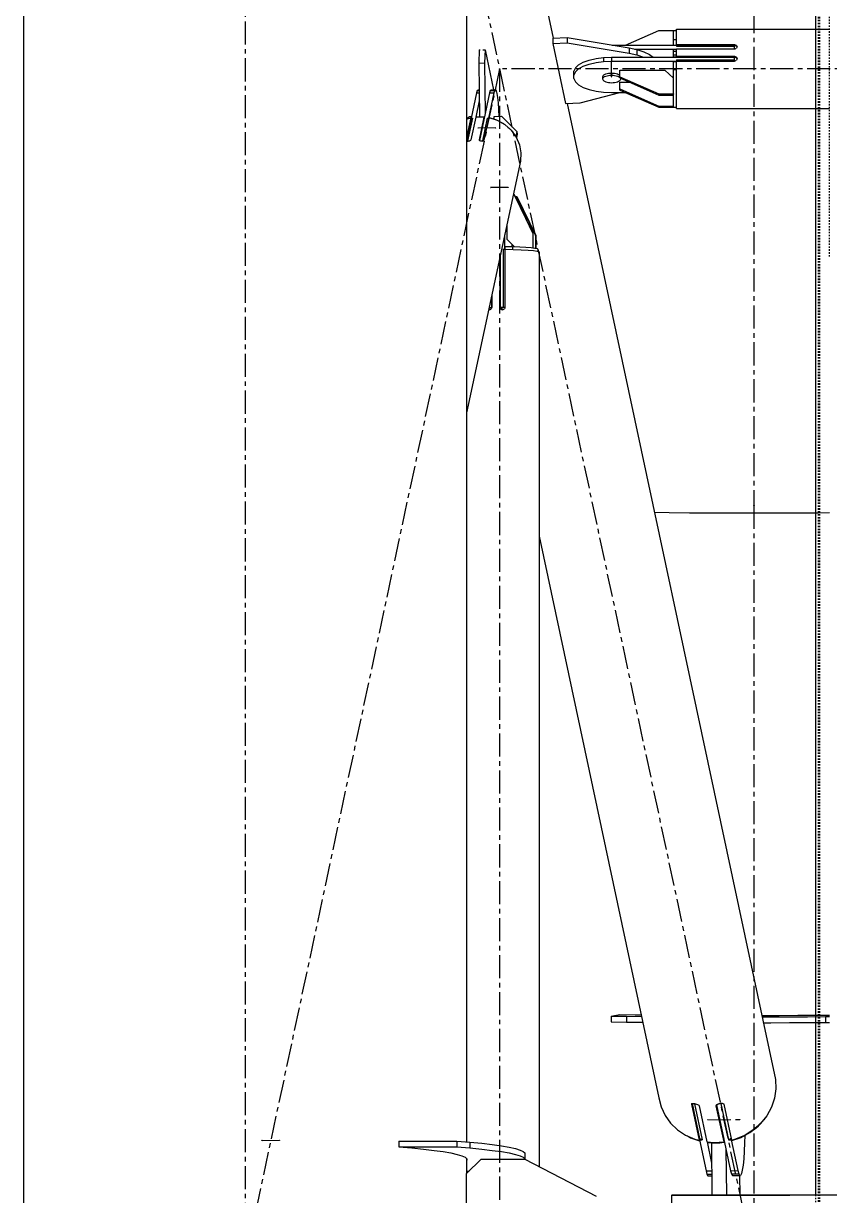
# Model space of a CAD drawing. Header units: millimetres. Extents: x 5143 to 30813, y 232 to 21408.
# Drawn here: x 22823.8 to 23101, y 13302.8 to 13705.9 of the extents above; entities that cross this region are included whole.
import ezdxf

# ---------------------------------------------------------------- set-up
doc = ezdxf.new("R2010")
doc.units = ezdxf.units.MM
doc.header["$LTSCALE"] = 0.25
for name, pattern in [('CENTER', [50.8, 31.75, -6.35, 6.35, -6.35]), ('XKITLINE00', [0]), ('XKITLINE02', [4, 2, -2])]:
    doc.linetypes.add(name, pattern=pattern)

msp = doc.modelspace()

# ---------------------------------------------------------------- linework, layer by layer
at = {"color": 8, "linetype": 'CENTER'}
for p, q in [((23075, 15209.12), (23075, 13540.01)), ((22900, 14354.32), (22900, 12689.51)), ((22900, 14100.27), (23075, 13280.27)), ((23026.03, 13687.55), (23026.03, 13693)), ((22987.5, 13690.27), (22900, 13280.27)), ((22987.5, 13690.27), (22987.5, 12870.27)), ((23342.5, 13690.27), (22987.5, 13690.27)), ((22986.14, 13669.97), (22980.17, 13669.93)), ((22990.48, 13649.52), (22984.51, 13649.48)), ((23075, 13540.01), (23075, 12732.33)), ((23059.15, 13328.82), (23070.1, 13328.89)), ((22905.86, 13321.72), (22911.83, 13321.76))]:
    msp.add_line(p, q, dxfattribs=at)
at = {"color": 8, "linetype": 'XKITLINE00'}
for p, q in [((22823.8, 14354.32), (22823.8, 12689.51)), ((22976.2, 13894.91), (22976.2, 13321.22)), ((22976.2, 13840.31), (23005.96, 13700.84)), ((23030.84, 13698.44), (23042.33, 13703.48)), ((23042.33, 13703.48), (23047.33, 13703.48)), ((23047.33, 13701.93), (23047.33, 13703.48)), ((23047.33, 13703.48), (23048.33, 13703.48)), ((23048.33, 13703.92), (23101, 13703.92)), ((23048.33, 13702.45), (23048.33, 13703.92)), ((23005.8, 13700.84), (23010.78, 13701.02)), ((23005.8, 13700.84), (23005.8, 13699.02)), ((23005.8, 13699.02), (23010.78, 13699.2)), ((23005.8, 13699.02), (23010.21, 13678.37)), ((23010.78, 13701.02), (23010.78, 13699.2)), ((23010.78, 13701.02), (23032.12, 13697.46)), ((23010.78, 13699.2), (23032.12, 13695.64)), ((23047.33, 13698.44), (23047.33, 13701.93)), ((23047.33, 13700.4), (23048.33, 13700.4)), ((23048.33, 13698.44), (23048.33, 13702.45)), ((22980.53, 13696.85), (22980.37, 13692.29)), ((22980.53, 13696.85), (22980.86, 13696.85)), ((22981.82, 13696.86), (22982.53, 13696.86)), ((22982.53, 13696.86), (22982.36, 13692.31)), ((22982.53, 13696.86), (22985.45, 13683.06)), ((23026.25, 13698.44), (23048.33, 13698.44)), ((23032.12, 13697.46), (23032.12, 13695.64)), ((23032.12, 13697.46), (23034.78, 13696.89)), ((23032.12, 13695.64), (23034.78, 13695.07)), ((23033.92, 13697.07), (23048.33, 13697.07)), ((23034.78, 13696.89), (23034.78, 13695.07)), ((23034.78, 13696.89), (23037.14, 13696.14)), ((23034.78, 13695.07), (23037.05, 13694.34)), ((23037.14, 13696.14), (23039.12, 13695.21)), ((23039.12, 13695.21), (23040.4, 13694.34)), ((23047.33, 13695.77), (23047.33, 13697.01)), ((23047.33, 13697.01), (23048.33, 13697.01)), ((23047.33, 13696.4), (23048.33, 13696.4)), ((23047.33, 13694.34), (23047.33, 13695.77)), ((23047.33, 13695.13), (23048.33, 13695.13)), ((23048.33, 13698.61), (23068.33, 13698.61)), ((23048.33, 13698.44), (23048.33, 13698.03)), ((23048.33, 13698.34), (23068.33, 13698.34)), ((23048.33, 13698.33), (23068.33, 13698.33)), ((23048.33, 13698.03), (23068.33, 13698.03)), ((23048.33, 13694.35), (23048.33, 13697.15)), ((23048.33, 13697.15), (23068.33, 13697.15)), ((23068.33, 13698.61), (23068.33, 13698.34)), ((23068.33, 13698.61), (23068.6, 13698.56)), ((23068.33, 13698.34), (23068.6, 13698.31)), ((23068.33, 13697.15), (23068.33, 13698.33)), ((23068.33, 13697.15), (23068.6, 13697.18)), ((23068.6, 13698.56), (23068.83, 13698.47)), ((23068.6, 13698.31), (23068.83, 13698.22)), ((23068.6, 13697.18), (23068.83, 13697.29)), ((23068.83, 13698.22), (23068.87, 13698.19)), ((23068.83, 13697.29), (23069.02, 13697.45)), ((23068.85, 13698.46), (23069.02, 13698.31)), ((23068.87, 13698.19), (23069.02, 13698.06)), ((23069.02, 13698.31), (23069.14, 13698.11)), ((23069.02, 13698.06), (23069.14, 13697.86)), ((23069.14, 13697.65), (23069.02, 13697.45)), ((23069.14, 13698.11), (23069.18, 13697.88)), ((23069.18, 13697.88), (23069.14, 13697.65)), ((23069.14, 13697.86), (23069.16, 13697.76)), ((22980.37, 13692.29), (22982.36, 13692.31)), ((22980.37, 13692.29), (22980.59, 13673.84)), ((22982.36, 13692.31), (22982.57, 13674.89)), ((23013.58, 13690.59), (23014.69, 13691.63)), ((23014.69, 13691.63), (23016.3, 13692.55)), ((23014.69, 13690.26), (23016.3, 13691.18)), ((23016.3, 13692.55), (23018.33, 13693.31)), ((23016.3, 13691.18), (23018.33, 13691.94)), ((23018.33, 13693.31), (23020.71, 13693.87)), ((23018.33, 13691.94), (23020.71, 13692.51)), ((23020.71, 13693.87), (23023.31, 13694.23)), ((23020.71, 13692.51), (23023.31, 13692.86)), ((23023.31, 13694.23), (23026.03, 13694.34)), ((23023.31, 13694.23), (23023.31, 13692.86)), ((23023.31, 13692.86), (23026.03, 13692.98)), ((23026.03, 13694.34), (23026.03, 13692.98)), ((23026.03, 13694.34), (23068.33, 13694.34)), ((23026.03, 13692.98), (23048.33, 13692.98)), ((23047.33, 13694.47), (23048.33, 13694.47)), ((23047.33, 13692.8), (23048.33, 13692.8)), ((23047.33, 13687.4), (23047.33, 13692.8)), ((23048.33, 13694.6), (23068.33, 13694.6)), ((23048.33, 13694.47), (23048.33, 13694.34)), ((23048.33, 13693.39), (23048.33, 13692.98)), ((23048.33, 13693.39), (23068.33, 13693.39)), ((23048.33, 13676.63), (23048.33, 13692.97)), ((23048.33, 13692.97), (23068.33, 13692.97)), ((23068.33, 13694.6), (23068.33, 13694.35)), ((23068.33, 13694.6), (23068.6, 13694.56)), ((23068.33, 13694.35), (23068.6, 13694.31)), ((23068.33, 13694.35), (23068.33, 13694.34)), ((23068.33, 13692.97), (23068.33, 13694.34)), ((23068.33, 13692.97), (23068.6, 13693.03)), ((23068.6, 13694.56), (23068.6, 13694.31)), ((23068.6, 13694.56), (23068.83, 13694.44)), ((23068.6, 13694.31), (23068.83, 13694.19)), ((23068.6, 13693.03), (23068.83, 13693.13)), ((23068.83, 13694.44), (23069.02, 13694.26)), ((23068.83, 13694.19), (23069.02, 13694.01)), ((23068.83, 13693.13), (23069.02, 13693.31)), ((23069.02, 13694.26), (23069.14, 13694.04)), ((23069.02, 13694.01), (23069.14, 13693.79)), ((23069.14, 13693.53), (23069.02, 13693.31)), ((23069.14, 13694.04), (23069.18, 13693.78)), ((23069.14, 13693.79), (23069.16, 13693.66)), ((23069.18, 13693.78), (23069.14, 13693.53)), ((23013.58, 13690.59), (23013.01, 13689.48)), ((23013.01, 13686.98), (23013.01, 13689.48)), ((23013.58, 13689.22), (23013.01, 13688.11)), ((23013.01, 13686.98), (23013.58, 13685.87)), ((23013.58, 13689.22), (23014.69, 13690.26)), ((23022.98, 13687.77), (23022.93, 13687.55)), ((23022.93, 13687.55), (23022.93, 13686.82)), ((23022.98, 13687.04), (23022.93, 13686.82)), ((23022.93, 13686.82), (23022.98, 13686.59)), ((23023.12, 13687.99), (23022.98, 13687.77)), ((23023.12, 13687.26), (23022.98, 13687.04)), ((23023.12, 13687.99), (23023.35, 13688.19)), ((23023.12, 13687.26), (23023.35, 13687.46)), ((23023.35, 13688.19), (23023.66, 13688.37)), ((23023.35, 13687.46), (23023.66, 13687.64)), ((23023.66, 13688.37), (23024.04, 13688.53)), ((23023.66, 13687.64), (23024.04, 13687.8)), ((23024.04, 13688.53), (23024.48, 13688.66)), ((23024.04, 13687.8), (23024.48, 13687.93)), ((23024.48, 13688.66), (23024.97, 13688.75)), ((23024.48, 13687.93), (23024.97, 13688.03)), ((23024.97, 13688.75), (23025.5, 13688.81)), ((23024.97, 13688.03), (23025.5, 13688.08)), ((23025.5, 13688.81), (23026.03, 13688.83)), ((23025.5, 13688.08), (23026.03, 13688.1)), ((23026.03, 13688.83), (23026.57, 13688.81)), ((23026.03, 13688.83), (23026.03, 13688.1)), ((23026.03, 13688.1), (23026.57, 13688.08)), ((23026.57, 13688.81), (23027.1, 13688.75)), ((23026.57, 13688.08), (23027.1, 13688.03)), ((23027.1, 13688.75), (23027.58, 13688.66)), ((23027.1, 13688.03), (23027.58, 13687.93)), ((23027.58, 13688.66), (23028.03, 13688.53)), ((23027.58, 13687.93), (23028.03, 13687.8)), ((23028.03, 13688.53), (23028.41, 13688.37)), ((23028.03, 13687.8), (23028.41, 13687.64)), ((23028.41, 13688.37), (23028.72, 13688.19)), ((23028.41, 13687.64), (23028.72, 13687.46)), ((23028.72, 13688.19), (23028.83, 13688.09)), ((23028.72, 13687.46), (23028.83, 13687.36)), ((23028.83, 13687.14), (23028.83, 13689.83)), ((23028.83, 13689.83), (23044.33, 13689.83)), ((23028.83, 13687.55), (23042.33, 13681.64)), ((23028.83, 13687.14), (23042.33, 13681.22)), ((23029.09, 13687.02), (23029.13, 13686.82)), ((23029.13, 13686.82), (23029.09, 13686.59)), ((23029.13, 13687.01), (23029.13, 13686.82)), ((23044.33, 13689.83), (23047.33, 13687.1)), ((23047.33, 13690.09), (23048.33, 13690.09)), ((23047.33, 13681.66), (23047.33, 13687.4)), ((22979.85, 13682.79), (22979.61, 13681.99)), ((22979.85, 13682.79), (22980.11, 13683.03)), ((22979.85, 13682.79), (22980.49, 13682.8)), ((22980.11, 13683.03), (22980.48, 13683.03)), ((22984.33, 13682.82), (22984.09, 13682.02)), ((22984.33, 13682.82), (22984.59, 13683.06)), ((22984.33, 13682.82), (22985.83, 13682.83)), ((22984.59, 13683.06), (22986.08, 13683.07)), ((22985.83, 13682.83), (22985.59, 13682.03)), ((22985.83, 13682.83), (22986.08, 13683.07)), ((22986.08, 13683.07), (22986.33, 13682.73)), ((22986.33, 13682.73), (22986.58, 13681.84)), ((23013.58, 13685.87), (23014.69, 13684.83)), ((23014.69, 13684.83), (23016.3, 13683.91)), ((23016.3, 13683.91), (23018.33, 13683.15)), ((23018.33, 13683.15), (23020.71, 13682.58)), ((23022.98, 13686.59), (23023.12, 13686.38)), ((23023.12, 13686.38), (23023.35, 13686.17)), ((23023.35, 13686.17), (23023.66, 13685.99)), ((23023.66, 13685.99), (23024.04, 13685.83)), ((23024.04, 13685.83), (23024.48, 13685.7)), ((23024.48, 13685.7), (23024.97, 13685.61)), ((23024.97, 13685.61), (23025.5, 13685.55)), ((23025.5, 13685.55), (23026.03, 13685.53)), ((23026.03, 13685.53), (23026.57, 13685.55)), ((23026.57, 13685.55), (23027.1, 13685.61)), ((23027.1, 13685.61), (23027.58, 13685.7)), ((23027.58, 13685.7), (23028.03, 13685.83)), ((23028.03, 13685.83), (23028.41, 13685.99)), ((23028.41, 13685.99), (23028.72, 13686.17)), ((23028.72, 13686.17), (23028.95, 13686.38)), ((23028.83, 13682.99), (23028.83, 13685.68)), ((23028.83, 13685.68), (23032.16, 13685.68)), ((23028.83, 13683.4), (23042.33, 13677.49)), ((23028.83, 13682.99), (23042.33, 13677.07)), ((23029.09, 13686.59), (23028.95, 13686.38)), ((22979.61, 13681.99), (22977.76, 13673.3)), ((22980.53, 13679.29), (22979.33, 13673.67)), ((22979.61, 13681.99), (22980.5, 13682)), ((22984.09, 13682.02), (22980.6, 13665.66)), ((22985.59, 13682.03), (22983.73, 13673.34)), ((22984.09, 13682.02), (22985.59, 13682.03)), ((22986.58, 13681.84), (22986.81, 13680.43)), ((22986.81, 13680.43), (22987.01, 13678.56)), ((23015.19, 13678.56), (23028.84, 13682.11)), ((23020.71, 13682.58), (23023.31, 13682.23)), ((23023.31, 13682.23), (23026.03, 13682.11)), ((23026.03, 13682.11), (23030.84, 13682.11)), ((23042.33, 13681.64), (23042.33, 13681.22)), ((23042.33, 13681.64), (23047.33, 13681.64)), ((23042.33, 13681.22), (23047.33, 13681.22)), ((23047.33, 13681.66), (23047.33, 13681.64)), ((23047.33, 13681.64), (23047.33, 13681.62)), ((23047.33, 13677.12), (23047.33, 13681.62)), ((22987.01, 13678.56), (22987.17, 13676.31)), ((22987.17, 13676.31), (22987.28, 13673.95)), ((22987.25, 13674.59), (22987.38, 13673.95)), ((23010.21, 13678.37), (23015.19, 13678.56)), ((23010.75, 13678.39), (23082.4, 13342.66)), ((23042.33, 13677.49), (23042.33, 13677.07)), ((23042.33, 13677.49), (23047.33, 13677.49)), ((23042.33, 13677.07), (23047.33, 13677.07)), ((23047.33, 13677.12), (23047.33, 13677.09)), ((23047.33, 13677.09), (23047.33, 13677.07)), ((23047.33, 13677.07), (23048.33, 13677.07)), ((23048.33, 13676.63), (23101, 13676.63)), ((22976.2, 13673.17), (22977.22, 13673.89)), ((22977.65, 13673.47), (22976.2, 13666.65)), ((22976.2, 13672.98), (22977.65, 13673.47)), ((22977.77, 13673.06), (22976.2, 13665.68)), ((22977.68, 13672.89), (22976.2, 13665.94)), ((22978.21, 13673.3), (22976.54, 13665.5)), ((22977.22, 13673.89), (22977.88, 13673.89)), ((22977.65, 13673.45), (22977.75, 13673.48)), ((22977.65, 13673.47), (22977.68, 13672.89)), ((22979.33, 13673.67), (22977.67, 13665.87)), ((22977.75, 13673.48), (22977.67, 13673.09)), ((22977.67, 13673.09), (22977.69, 13672.67)), ((22977.75, 13673.48), (22977.76, 13673.3)), ((22977.76, 13673.3), (22978.21, 13673.3)), ((22977.76, 13673.3), (22977.77, 13673.06)), ((22977.77, 13673.06), (22978.21, 13673.3)), ((22979.33, 13673.67), (22980.72, 13673.82)), ((22979.43, 13673.77), (22979.41, 13673.68)), ((22979.43, 13673.77), (22980.12, 13673.82)), ((22980.12, 13673.82), (22980.11, 13673.75)), ((22980.12, 13673.82), (22980.82, 13673.84)), ((22982.12, 13673.69), (22980.46, 13665.89)), ((22982.15, 13673.13), (22980.56, 13665.7)), ((22980.72, 13673.82), (22982.12, 13673.69)), ((22980.82, 13673.84), (22981.52, 13673.83)), ((22981.52, 13673.83), (22981.5, 13673.75)), ((22981.52, 13673.83), (22982.22, 13673.79)), ((22983.28, 13673.33), (22981.62, 13665.53)), ((22982.12, 13673.69), (22982.15, 13673.13)), ((22982.22, 13673.79), (22982.14, 13673.4)), ((22982.14, 13673.4), (22982.16, 13672.94)), ((22983.82, 13673.51), (22982.16, 13665.71)), ((22982.22, 13673.79), (22982.24, 13673.33)), ((22983.28, 13673.33), (22983.73, 13673.34)), ((22983.28, 13673.33), (22983.74, 13673.1)), ((22983.73, 13673.34), (22983.74, 13673.12)), ((22983.82, 13673.51), (22986.68, 13672.62)), ((22983.92, 13673.53), (22983.91, 13673.48)), ((22983.92, 13673.53), (22986.51, 13672.71)), ((22985.68, 13673.94), (22985.48, 13673.04)), ((22985.68, 13673.94), (22988.17, 13673.96)), ((22986.51, 13672.71), (22986.5, 13672.67)), ((22986.51, 13672.71), (22988.89, 13671.43)), ((22986.68, 13672.62), (22989.32, 13671.14)), ((22988.17, 13673.96), (22993.52, 13668.74)), ((22988.89, 13671.43), (22989.08, 13671.27)), ((22989.32, 13671.14), (22991.57, 13669.16)), ((22990.38, 13670.21), (22990.94, 13669.74)), ((22990.94, 13669.74), (22991.04, 13669.62)), ((22991.57, 13669.16), (22993.29, 13666.79)), ((22993.52, 13668.74), (22993.14, 13667)), ((22993.29, 13666.79), (22994.42, 13664.14)), ((22993.56, 13667.82), (22993.32, 13666.72)), ((22993.52, 13668.74), (22993.56, 13667.82)), ((22976.2, 13665.48), (22976.28, 13665.45)), ((22976.28, 13665.45), (22976.5, 13665.43)), ((22976.43, 13665.44), (22976.54, 13665.5)), ((22976.5, 13665.43), (22976.76, 13665.44)), ((22976.54, 13665.5), (22977.07, 13665.5)), ((22976.76, 13665.44), (22977.02, 13665.49)), ((22977.02, 13665.49), (22977.27, 13665.56)), ((22977.27, 13665.56), (22977.47, 13665.66)), ((22977.47, 13665.66), (22977.61, 13665.76)), ((22977.67, 13665.87), (22977.61, 13665.76)), ((22980.46, 13665.89), (22980.48, 13665.78)), ((22980.48, 13665.78), (22980.58, 13665.68)), ((22980.58, 13665.68), (22980.75, 13665.59)), ((22980.75, 13665.59), (22980.98, 13665.52)), ((22980.93, 13665.53), (22981.62, 13665.53)), ((22980.98, 13665.52), (22981.24, 13665.47)), ((22981.24, 13665.47), (22981.5, 13665.46)), ((22981.5, 13665.46), (22981.75, 13665.49)), ((22981.62, 13665.53), (22981.71, 13665.48)), ((22981.75, 13665.49), (22981.95, 13665.54)), ((22981.95, 13665.54), (22982.07, 13665.63)), ((22982.07, 13665.63), (22982.16, 13665.71)), ((22994.42, 13664.14), (22994.89, 13661.35)), ((22994.68, 13658.55), (22976.2, 13571.93)), ((22994.89, 13661.35), (22994.68, 13658.55)), ((22992.25, 13647.14), (22992.46, 13647.14)), ((22992.46, 13647.14), (22998.93, 13633.72)), ((22992.46, 13647.14), (22992.55, 13647.07)), ((22992.55, 13647.07), (22999.02, 13633.65)), ((22992.86, 13646.42), (22993.39, 13646.43)), ((22993.39, 13646.43), (22999.86, 13633.01)), ((22993.39, 13646.43), (22993.49, 13646.35)), ((22993.49, 13646.35), (22999.96, 13632.93)), ((22989.97, 13636.47), (22989.97, 13631.67)), ((22989.26, 13633.14), (22989.26, 13628.22)), ((22989.97, 13631.67), (22992.51, 13629.14)), ((22998.93, 13633.72), (22998.93, 13628.74)), ((22998.93, 13633.72), (22999.02, 13633.65)), ((22999.02, 13633.65), (22999.02, 13628.72)), ((22999.86, 13633.01), (22999.86, 13628.59)), ((22999.86, 13633.01), (22999.96, 13632.93)), ((22999.96, 13632.93), (22999.96, 13628.57)), ((22988.81, 13628.22), (22988.81, 13608.27)), ((22988.81, 13628.22), (22989.26, 13628.22)), ((22988.81, 13628.22), (22989.28, 13628.2)), ((22989.26, 13628.22), (22989.28, 13628.2)), ((22989.28, 13628.2), (22989.28, 13608.26)), ((22989.34, 13628.24), (22989.34, 13608.29)), ((22989.34, 13628.24), (22992.24, 13628.18)), ((22989.38, 13629.2), (22989.38, 13628.24)), ((22989.38, 13629.2), (22992.01, 13629.16)), ((22991.71, 13629.94), (22991.71, 13629.16)), ((22992.01, 13629.16), (22992.01, 13628.19)), ((22992.01, 13629.16), (22994.46, 13629.07)), ((22992.24, 13628.18), (22994.97, 13628.09)), ((22994.46, 13629.07), (22996.61, 13628.95)), ((22994.97, 13628.09), (22997.33, 13627.94)), ((22996.61, 13628.95), (22998.38, 13628.8)), ((22997.33, 13627.94), (22999.19, 13627.77)), ((22998.38, 13628.8), (22998.91, 13628.74)), ((22998.91, 13628.74), (22998.93, 13628.74)), ((22998.93, 13628.74), (22998.93, 13628.73)), ((22998.93, 13628.73), (22999.69, 13628.63)), ((22999.19, 13627.77), (23000.46, 13627.57)), ((22999.69, 13628.63), (23000.49, 13628.45)), ((23000.46, 13627.57), (23001.09, 13627.35)), ((23000.49, 13628.45), (23000.74, 13628.25)), ((23000.74, 13628.25), (23000.74, 13627.47)), ((23001.09, 13627.35), (23001.09, 13312.79)), ((22987.63, 13625.5), (22987.63, 13608.29)), ((22987.68, 13625.76), (22987.68, 13608.25)), ((22987.76, 13626.14), (22987.76, 13608.26)), ((22984.78, 13612.14), (22984.78, 13608.24)), ((22984.84, 13612.44), (22984.84, 13608.27)), ((22983.77, 13607.45), (22984, 13607.41)), ((22983.85, 13607.8), (22984.28, 13607.47)), ((22983.94, 13608.24), (22984.78, 13608.24)), ((22984, 13607.41), (22984.26, 13607.46)), ((22984.26, 13607.46), (22984.5, 13607.58)), ((22984.68, 13607.77), (22984.5, 13607.58)), ((22984.8, 13608.01), (22984.68, 13607.77)), ((22984.78, 13608.24), (22984.83, 13608.2)), ((22984.84, 13608.27), (22984.8, 13608.01)), ((22987.63, 13608.29), (22987.68, 13608.25)), ((22987.63, 13608.29), (22987.67, 13608.03)), ((22987.67, 13608.03), (22987.73, 13607.99)), ((22987.67, 13608.03), (22987.79, 13607.79)), ((22987.68, 13608.25), (22987.73, 13607.99)), ((22987.73, 13607.99), (22987.85, 13607.75)), ((22987.76, 13608.26), (22988.81, 13608.27)), ((22987.76, 13608.26), (22988.77, 13607.49)), ((22987.79, 13607.79), (22987.98, 13607.61)), ((22987.85, 13607.75), (22988.01, 13607.59)), ((22987.98, 13607.61), (22988.22, 13607.48)), ((22988.22, 13607.48), (22988.48, 13607.44)), ((22988.48, 13607.44), (22988.75, 13607.48)), ((22988.75, 13607.48), (22988.99, 13607.6)), ((22988.81, 13608.27), (22989.28, 13608.26)), ((22988.99, 13607.6), (22989.18, 13607.79)), ((22989.28, 13608.03), (22989.18, 13607.79)), ((22989.34, 13608.29), (22989.28, 13608.03)), ((22989.28, 13608.26), (22989.32, 13608.22)), ((23040.76, 13537.79), (23045.83, 13537.71)), ((23040.76, 13537.79), (23045.83, 13537.71)), ((23045.83, 13537.71), (23052.88, 13537.63)), ((23045.83, 13537.71), (23052.88, 13537.63)), ((23052.88, 13537.63), (23060.13, 13537.57)), ((23052.88, 13537.63), (23060.13, 13537.57)), ((23060.13, 13537.57), (23067.53, 13537.54)), ((23060.13, 13537.57), (23067.53, 13537.53)), ((23067.53, 13537.53), (23075, 13537.52)), ((23075, 13537.52), (23082.46, 13537.53)), ((23082.46, 13537.54), (23089.86, 13537.57)), ((23082.46, 13537.53), (23089.86, 13537.57)), ((23089.86, 13537.57), (23097.12, 13537.63)), ((23089.86, 13537.57), (23097.12, 13537.63)), ((23097.12, 13537.63), (23101, 13537.68)), ((23097.12, 13537.63), (23101, 13537.68)), ((23001.09, 13529.51), (23042.31, 13336.36)), ((23025.92, 13364.47), (23028.84, 13364.99)), ((23025.92, 13364.47), (23031.23, 13364.41)), ((23025.92, 13364.47), (23025.92, 13362.47)), ((23028.84, 13364.99), (23034.16, 13364.93)), ((23031.23, 13364.41), (23036.33, 13364.36)), ((23031.23, 13364.41), (23031.23, 13362.41)), ((23034.16, 13364.93), (23036.21, 13364.91)), ((23077.69, 13364.72), (23083.71, 13364.73)), ((23077.8, 13364.21), (23080.78, 13364.21)), ((23080.78, 13364.21), (23087.18, 13364.23)), ((23083.71, 13364.73), (23090.11, 13364.75)), ((23087.18, 13364.23), (23093.47, 13364.26)), ((23090.11, 13364.75), (23096.39, 13364.77)), ((23093.47, 13364.26), (23099.6, 13364.29)), ((23096.39, 13364.77), (23101, 13364.8)), ((23099.6, 13364.29), (23101, 13364.3)), ((23099.6, 13364.29), (23099.6, 13362.29)), ((23025.92, 13362.47), (23031.23, 13362.41)), ((23031.23, 13362.41), (23036.76, 13362.36)), ((23078.23, 13362.21), (23080.78, 13362.21)), ((23080.78, 13362.21), (23087.18, 13362.23)), ((23087.18, 13362.23), (23093.47, 13362.26)), ((23093.47, 13362.26), (23099.6, 13362.29)), ((23099.6, 13362.29), (23101, 13362.3)), ((23082.4, 13342.66), (23082.55, 13339.45)), ((23042.31, 13336.36), (23043.07, 13333.25)), ((23082.1, 13336.24), (23081.04, 13333.13)), ((23082.55, 13339.45), (23082.1, 13336.24)), ((23043.07, 13333.25), (23044.42, 13330.32)), ((23053.54, 13334.31), (23053.5, 13334.18)), ((23053.5, 13334.18), (23056.14, 13321.78)), ((23053.54, 13334.31), (23053.68, 13334.4)), ((23053.68, 13334.4), (23053.91, 13334.45)), ((23053.68, 13334.39), (23056.18, 13322.67)), ((23053.71, 13334.4), (23056.27, 13322.41)), ((23053.91, 13334.45), (23054.2, 13334.45)), ((23054.2, 13334.45), (23054.54, 13334.4)), ((23054.33, 13334.43), (23054.56, 13334.3)), ((23054.54, 13334.4), (23054.9, 13334.31)), ((23054.56, 13334.3), (23054.91, 13334.31)), ((23054.56, 13334.3), (23057.21, 13321.91)), ((23054.9, 13334.31), (23055.23, 13334.19)), ((23055.23, 13334.19), (23055.26, 13334.18)), ((23055.26, 13334.18), (23055.59, 13334.08)), ((23055.59, 13334.08), (23055.86, 13333.95)), ((23055.86, 13333.95), (23056.06, 13333.8)), ((23056.06, 13333.8), (23056.17, 13333.65)), ((23056.17, 13333.65), (23058.81, 13321.25)), ((23061.99, 13333.82), (23061.94, 13333.66)), ((23061.94, 13333.66), (23064.59, 13321.27)), ((23062.13, 13333.96), (23061.99, 13333.82)), ((23062.1, 13333.93), (23064.62, 13322.13)), ((23062.13, 13333.96), (23062.28, 13334.05)), ((23062.15, 13333.97), (23066.99, 13311.3)), ((23062.28, 13334.05), (23062.36, 13334.11)), ((23062.36, 13334.11), (23062.65, 13334.26)), ((23062.65, 13334.26), (23063, 13334.39)), ((23062.93, 13334.36), (23063.59, 13334.37)), ((23063, 13334.39), (23063.37, 13334.48)), ((23063.37, 13334.48), (23063.73, 13334.52)), ((23063.59, 13334.37), (23063.88, 13334.52)), ((23063.59, 13334.37), (23066.24, 13321.97)), ((23063.73, 13334.52), (23064.06, 13334.52)), ((23064.06, 13334.52), (23064.34, 13334.47)), ((23064.34, 13334.47), (23064.54, 13334.37)), ((23064.54, 13334.37), (23064.65, 13334.24)), ((23064.65, 13334.24), (23067.29, 13321.85)), ((23081.04, 13333.13), (23079.41, 13330.22)), ((23044.42, 13330.32), (23046.31, 13327.68)), ((23079.41, 13330.22), (23077.26, 13327.58)), ((23078.4, 13328.84), (23077.41, 13327.77)), ((23078.86, 13329.54), (23078.4, 13328.84)), ((23046.31, 13327.68), (23048.69, 13325.39)), ((23048.69, 13325.39), (23051.49, 13323.53)), ((23050.05, 13324.49), (23050.36, 13324.24)), ((23050.36, 13324.24), (23050.79, 13324)), ((23070.62, 13322.78), (23073.56, 13324.4)), ((23071.69, 13323.47), (23074.67, 13325.31)), ((23073.56, 13324.4), (23076.18, 13326.43)), ((23074.67, 13325.31), (23077.26, 13327.58)), ((23077.16, 13327.5), (23076.18, 13326.43)), ((22952.88, 13321.49), (22952.88, 13319.5)), ((22952.88, 13321.49), (22972.88, 13321.49)), ((22972.88, 13321.49), (22972.88, 13319.5)), ((22972.88, 13321.49), (22977.34, 13321.13)), ((22977.34, 13321.13), (22977.34, 13319.13)), ((22977.34, 13321.13), (22981.4, 13320.73)), ((22981.4, 13320.73), (22985.01, 13320.31)), ((22985.01, 13320.31), (22988.16, 13319.86)), ((22988.16, 13319.86), (22990.81, 13319.4)), ((23051.49, 13323.53), (23054.62, 13322.16)), ((23052.12, 13323.26), (23053.19, 13322.66)), ((23053.16, 13322.8), (23053.19, 13322.66)), ((23053.19, 13322.66), (23056.29, 13321.56)), ((23054.62, 13322.16), (23056.14, 13321.78)), ((23056.18, 13322.67), (23056.14, 13321.78)), ((23056.18, 13322.81), (23056.16, 13322.18)), ((23056.16, 13322.18), (23056.29, 13321.56)), ((23056.27, 13322.41), (23056.25, 13321.9)), ((23056.25, 13321.9), (23057.21, 13321.91)), ((23056.25, 13321.9), (23058.52, 13311.24)), ((23056.27, 13322.41), (23057.21, 13321.91)), ((23056.29, 13321.68), (23056.29, 13321.56)), ((23058.81, 13321.25), (23061.47, 13321.03)), ((23058.88, 13321.24), (23060.45, 13313.87)), ((23058.92, 13321.24), (23058.96, 13321.04)), ((23058.96, 13321.04), (23060.39, 13320.9)), ((23060.35, 13321.12), (23060.39, 13320.9)), ((23060.39, 13320.9), (23061.84, 13320.86)), ((23060.4, 13320.9), (23060.54, 13303.03)), ((23061.47, 13321.03), (23064.59, 13321.27)), ((23061.84, 13320.86), (23063.29, 13320.92)), ((23063.24, 13321.16), (23063.29, 13320.92)), ((23063.29, 13320.92), (23064.73, 13321.08)), ((23064.62, 13322.13), (23064.59, 13321.27)), ((23064.63, 13322.36), (23064.6, 13321.7)), ((23064.6, 13321.7), (23064.73, 13321.08)), ((23064.76, 13321.74), (23064.73, 13321.08)), ((23066.24, 13321.97), (23067.16, 13322.46)), ((23066.24, 13321.97), (23067.2, 13321.98)), ((23067.21, 13322.25), (23067.2, 13321.98)), ((23067.2, 13321.98), (23069.47, 13311.32)), ((23067.29, 13321.85), (23068.44, 13322.12)), ((23067.39, 13321.87), (23067.44, 13321.64)), ((23067.44, 13321.64), (23070.62, 13322.78)), ((23068.44, 13322.12), (23071.69, 13323.47)), ((23070.57, 13323.01), (23070.62, 13322.78)), ((23071.81, 13320.91), (23071.67, 13317.98)), ((23071.87, 13323.47), (23071.81, 13320.91)), ((22952.88, 13319.5), (22957.34, 13319.13)), ((22952.88, 13319.5), (22972.88, 13319.5)), ((22957.34, 13319.13), (22961.4, 13318.74)), ((22961.4, 13318.74), (22965.01, 13318.31)), ((22965.01, 13318.31), (22968.16, 13317.87)), ((22968.16, 13317.87), (22970.81, 13317.4)), ((22970.81, 13317.4), (22972.96, 13316.92)), ((22972.88, 13319.5), (22977.34, 13319.13)), ((22972.96, 13316.92), (22974.59, 13316.43)), ((22974.59, 13316.43), (22975.68, 13315.93)), ((22975.68, 13315.93), (22976.23, 13315.42)), ((22977.34, 13319.13), (22981.4, 13318.74)), ((22981.4, 13318.74), (22985.01, 13318.31)), ((22985.01, 13318.31), (22988.16, 13317.87)), ((22988.16, 13317.87), (22990.81, 13317.4)), ((22990.81, 13319.4), (22992.96, 13318.92)), ((22990.81, 13317.4), (22992.96, 13316.92)), ((22992.96, 13318.92), (22994.59, 13318.42)), ((22992.96, 13316.92), (22994.59, 13316.43)), ((22994.59, 13318.42), (22995.68, 13317.92)), ((22994.59, 13316.43), (22995.68, 13315.93)), ((22995.68, 13317.92), (22996.23, 13317.41)), ((22995.68, 13315.93), (22996.23, 13315.42)), ((22996.23, 13317.41), (22996.23, 13315.42)), ((23065.39, 13318.77), (23065.52, 13303.03)), ((23071.67, 13317.98), (23071.49, 13315.38)), ((22976.2, 13315.45), (22976.2, 13310.34)), ((22976.2, 13310.34), (22981.2, 13315.32)), ((22976.2, 13314.88), (22976.23, 13314.91)), ((22976.23, 13315.42), (22976.23, 13314.91)), ((22981.2, 13315.32), (22996.2, 13315.32)), ((22996.2, 13315.32), (23020.8, 13302.56)), ((22996.23, 13315.42), (22996.23, 13315.31)), ((23071.26, 13313.2), (23071, 13311.48)), ((23071.49, 13315.38), (23071.26, 13313.2)), ((22976.2, 13311.11), (22977.03, 13311.17)), ((22976.2, 13250.37), (22976.2, 13310.34)), ((23058.52, 13311.24), (23060.48, 13311.25)), ((23058.52, 13311.24), (23058.83, 13310.12)), ((23058.83, 13310.12), (23060.49, 13310.13)), ((23058.83, 13310.12), (23059.14, 13309.57)), ((23059.14, 13309.57), (23060.49, 13309.58)), ((23066.99, 13311.3), (23069.47, 13311.32)), ((23066.99, 13311.3), (23067.29, 13310.18)), ((23067.29, 13310.18), (23069.78, 13310.2)), ((23067.29, 13310.18), (23067.61, 13309.63)), ((23067.61, 13309.63), (23070.09, 13309.65)), ((23069.47, 13311.32), (23069.78, 13310.2)), ((23069.78, 13310.2), (23070.09, 13309.65)), ((23070.09, 13309.65), (23070.41, 13309.68)), ((23070.09, 13309.65), (23070.15, 13303.03)), ((23070.72, 13310.3), (23070.41, 13309.68)), ((23071, 13311.48), (23070.72, 13310.3)), ((23046.8, 13303.05), (23046.8, 13303.03)), ((23046.8, 13303.05), (23283.2, 13303.05)), ((23046.8, 13303.05), (23046.8, 13303.03)), ((23046.8, 13303.03), (23086.8, 13303.03)), ((23046.8, 13303.03), (23046.8, 13302.9)), ((23046.8, 13298.88), (23046.8, 13302.9)), ((23046.8, 13302.9), (23086.8, 13302.9)), ((23086.8, 13303.03), (23087.11, 13303.03)), ((23086.8, 13303.03), (23086.8, 13302.9)), ((23086.8, 13302.9), (23087.11, 13302.91)), ((23087.11, 13303.03), (23087.39, 13303.03)), ((23087.11, 13303.03), (23087.11, 13302.91)), ((23087.11, 13302.91), (23087.39, 13302.93)), ((23087.39, 13303.03), (23087.63, 13303.03)), ((23087.39, 13302.93), (23087.63, 13302.97)), ((23087.63, 13303.03), (23087.8, 13303.03)), ((23087.63, 13302.97), (23087.8, 13303.02))]:
    msp.add_line(p, q, dxfattribs=at)
at = {"color": 3, "linetype": 'XKITLINE02'}
for p, q in [((23101, 13625.71), (23101, 13723.03)), ((23097.15, 12049.63), (23097.15, 13721.24)), ((23097.69, 12049.63), (23097.68, 13721.24)), ((23096.3, 13257.5), (23096.3, 13303.02))]:
    msp.add_line(p, q, dxfattribs=at)
at = {"color": 7, "linetype": 'XKITLINE00'}
msp.add_line((23096.3, 13303.02), (23096.3, 13721.24), dxfattribs=at)
at = {"color": 8, "linetype": 'XKITLINE00'}
for centre in [(23026.03, 13693), (22987.5, 13690.27), (22987.5, 13690.27), (22987.5, 13690.27), (23026.03, 13687.55), (22980.17, 13669.93), (22986.14, 13669.97), (22984.51, 13649.48), (22990.48, 13649.52), (23075, 13540.01), (23075, 13540.01), (23059.15, 13328.82), (23070.1, 13328.89), (22905.86, 13321.72), (22911.83, 13321.76)]:
    msp.add_circle(centre, 0.05, dxfattribs=at)

doc.saveas('drawing.dxf')
